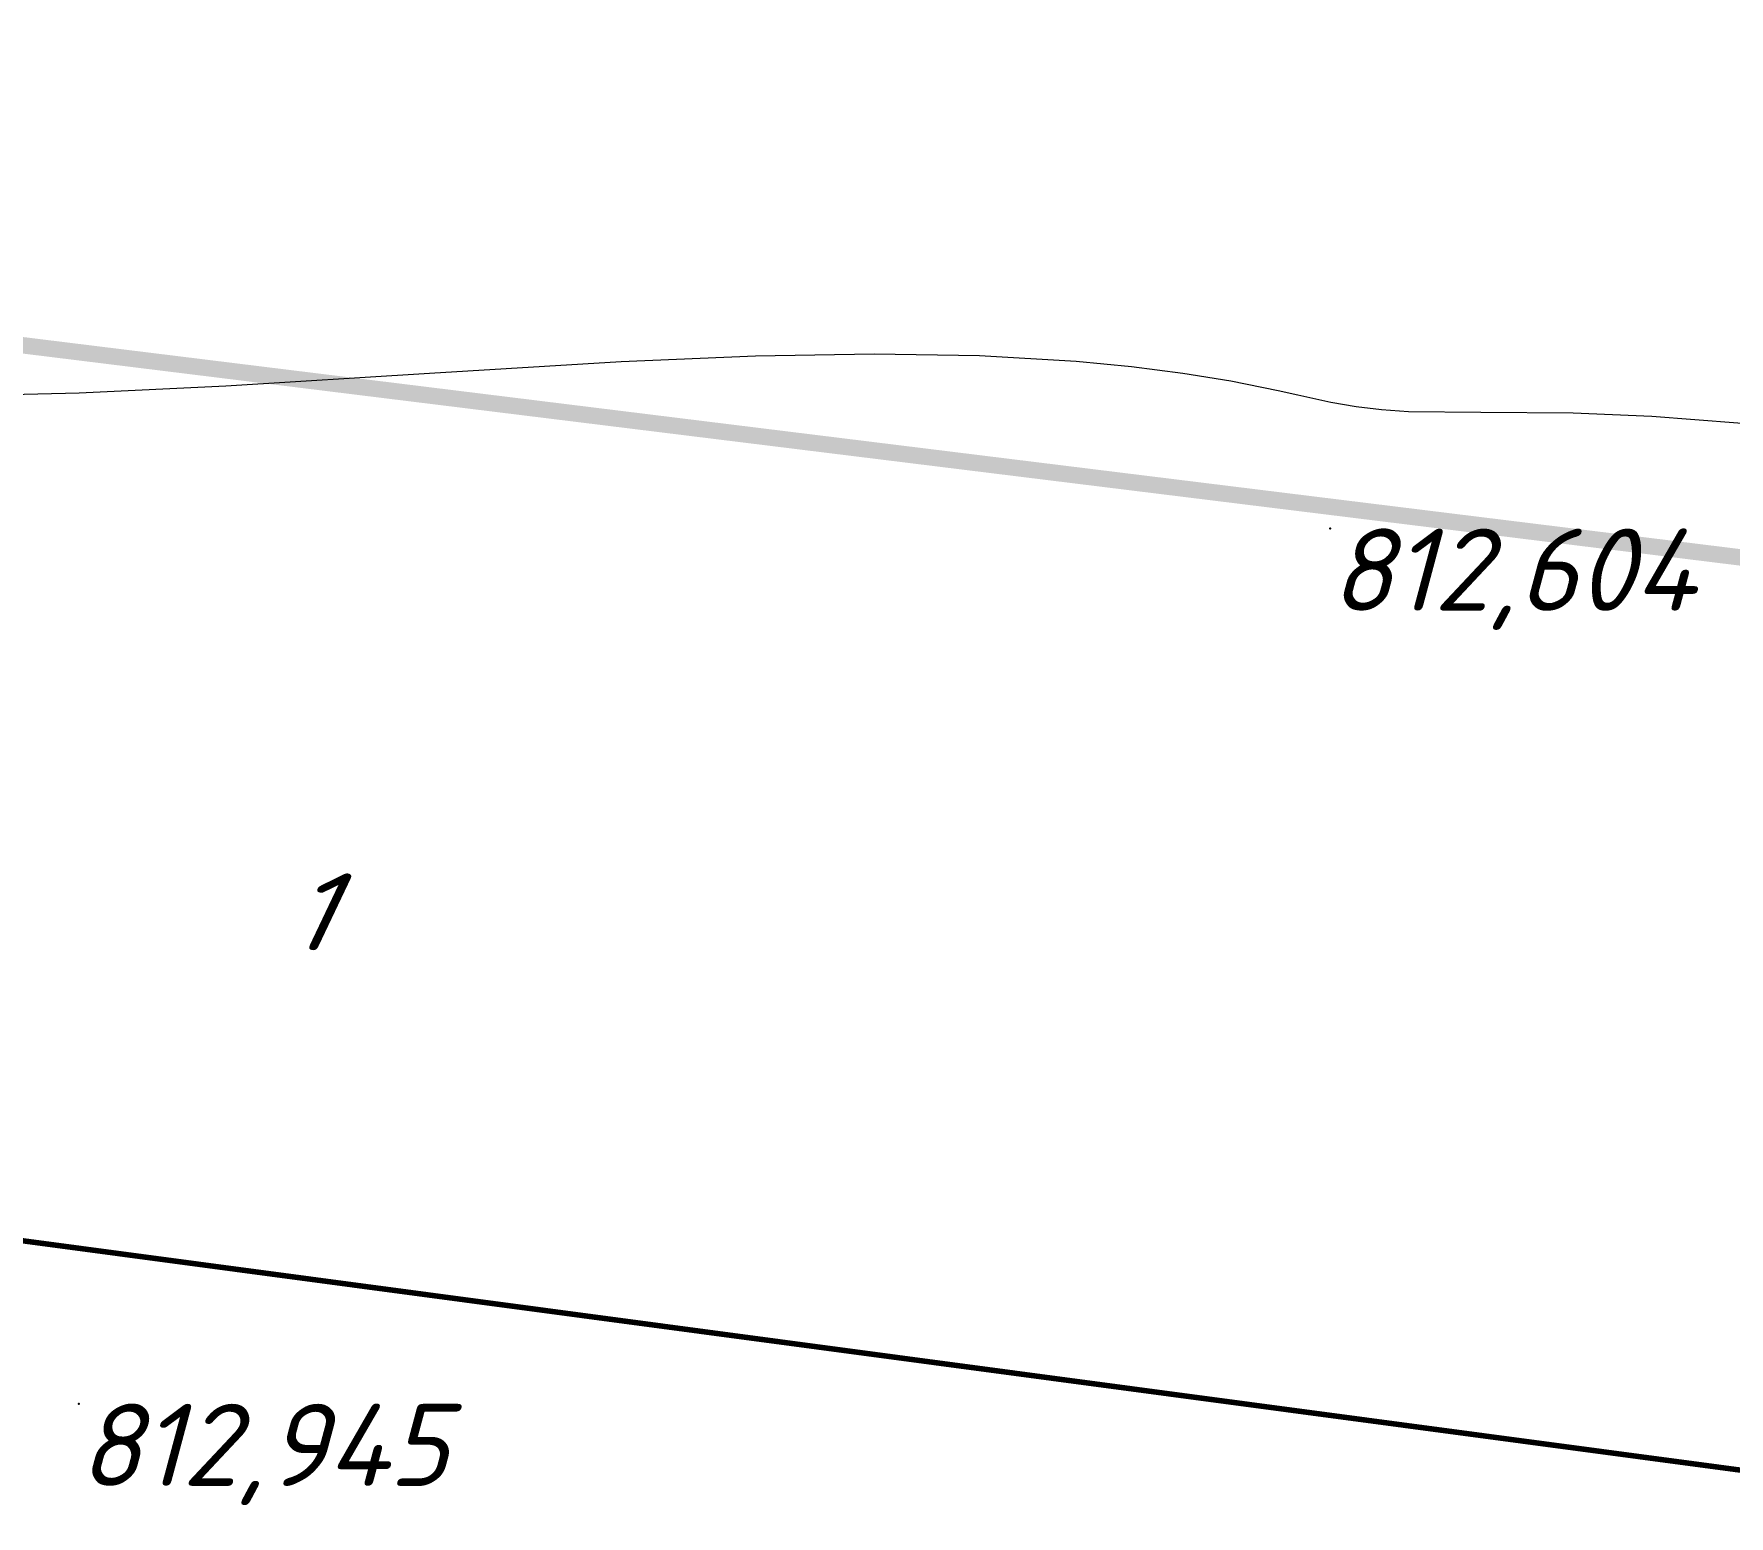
# Model space of a CAD drawing. Header units: metres. Extents: x 629572 to 645168, y 4785785 to 4790166.
# Drawn here: x 635533.8 to 635564.75, y 4788011.98 to 4788039.04 of the extents above; entities that cross this region are included whole.
import ezdxf

# ---------------------------------------------------------------- set-up
doc = ezdxf.new("R2010")
doc.units = ezdxf.units.M
doc.linetypes.add('Сплошная', pattern=[0])
doc.linetypes.add('Сплошная_0_50', pattern=[0])
for name, color, linetype in [('Горизонтали', 7, 'CONTINUOUS'), ('каб.TNS+', 7, 'CONTINUOUS'), ('красная линия', 7, 'CONTINUOUS'), ('Нурсултан', 7, 'CONTINUOUS')]:
    doc.layers.add(name, color=color, linetype=linetype)
doc.styles.add('ISOCPEUR', font='isocpeui.ttf')
doc.styles.get("Standard").update_dxf_attribs({"font": 'isocpeui.ttf'})
doc.linetypes.add('TELEFON', pattern='A,8,["o",Standard,S=1,R=0,X=-4.33,Y=-0.34],-2', length=10)

msp = doc.modelspace()

# ---------------------------------------------------------------- linework, layer by layer
at = {"layer": 'Горизонтали', "color": 34, "linetype": 'Сплошная', "lineweight": 0, "true_color": 0xa55200, "elevation": 812.5, "flags": 128}
msp.add_lwpolyline([(635644.425, 4788028.91), (635644.203, 4788028.581), (635644.024, 4788028.329), (635643.851, 4788028.124), (635643.659, 4788027.937), (635643.45, 4788027.77), (635643.219, 4788027.622), (635642.97, 4788027.494), (635642.701, 4788027.386), (635642.414, 4788027.298), (635642.018, 4788027.215), (635641.559, 4788027.155), (635641.02, 4788027.117), (635640.377, 4788027.099), (635638.719, 4788027.117), (635635.767, 4788027.218), (635635.574, 4788027.225), (635632.199, 4788027.351), (635622.233, 4788027.73), (635622.052, 4788027.737), (635620.632, 4788027.789), (635619.762, 4788027.8), (635619.071, 4788027.773), (635618.501, 4788027.705), (635617.974, 4788027.582), (635617.472, 4788027.396), (635616.954, 4788027.131), (635616.363, 4788026.76), (635615.296, 4788025.998), (635614.216, 4788025.22), (635613.363, 4788024.645), (635612.552, 4788024.147), (635611.779, 4788023.727), (635611.009, 4788023.367), (635610.258, 4788023.077), (635609.521, 4788022.857), (635608.798, 4788022.704), (635608.03, 4788022.613), (635607.216, 4788022.586), (635606.349, 4788022.621), (635605.419, 4788022.721), (635604.448, 4788022.879), (635603.377, 4788023.103), (635602.186, 4788023.394), (635600.56, 4788023.829), (635598.608, 4788024.347), (635597.286, 4788024.658), (635595.873, 4788024.949), (635594.349, 4788025.229), (635592.345, 4788025.563), (635589.583, 4788026.039), (635588.179, 4788026.33), (635586.728, 4788026.677), (635585.184, 4788027.087), (635583.094, 4788027.682), (635582.437, 4788027.871), (635578.044, 4788029.115), (635575.334, 4788029.879), (635574.825, 4788030.024), (635573.201, 4788030.481), (635572.048, 4788030.783), (635570.957, 4788031.037), (635569.865, 4788031.256), (635568.309, 4788031.516), (635566.612, 4788031.746), (635564.909, 4788031.929), (635563.338, 4788032.05), (635561.9, 4788032.109), (635560.218, 4788032.123), (635558.895, 4788032.139), (635558.404, 4788032.171), (635557.94, 4788032.227), (635557.481, 4788032.308), (635556.873, 4788032.44), (635556.515, 4788032.521), (635555.65, 4788032.695), (635554.779, 4788032.837), (635553.841, 4788032.955), (635552.827, 4788033.052), (635551.063, 4788033.156), (635549.143, 4788033.19), (635546.973, 4788033.155), (635544.523, 4788033.051), (635541.024, 4788032.835), (635537.309, 4788032.604), (635534.63, 4788032.476), (635532.361, 4788032.422), (635530.484, 4788032.444), (635529.383, 4788032.503), (635528.339, 4788032.598), (635527.35, 4788032.732), (635526.407, 4788032.904), (635525.527, 4788033.11), (635524.666, 4788033.359), (635523.809, 4788033.652), (635522.786, 4788034.048), (635521.345, 4788034.646), (635520.814, 4788034.891), (635520.341, 4788035.132), (635519.889, 4788035.387), (635519.466, 4788035.655), (635519.062, 4788035.942), (635518.671, 4788036.251), (635518.105, 4788036.753), (635517.332, 4788037.5), (635516.542, 4788038.262), (635515.967, 4788038.77), (635515.449, 4788039.162), (635514.978, 4788039.442), (635514.558, 4788039.619), (635514.098, 4788039.744), (635513.571, 4788039.828), (635512.792, 4788039.9), (635512.011, 4788039.969), (635511.373, 4788040.045), (635510.743, 4788040.145), (635510.113, 4788040.271), (635509.13, 4788040.513), (635507.95, 4788040.85), (635506.561, 4788041.284), (635504.633, 4788041.918), (635502.82, 4788042.513), (635501.666, 4788042.867), (635500.78, 4788043.101), (635500.002, 4788043.263), (635499.32, 4788043.358), (635498.58, 4788043.405), (635497.941, 4788043.446), (635497.427, 4788043.522), (635496.824, 4788043.647), (635496.143, 4788043.82), (635495.329, 4788044.054), (635494.925, 4788044.174), (635494.803, 4788044.211), (635494.776, 4788044.218), (635494.755, 4788044.225)], dxfattribs=at)
at = {"layer": 'каб.TNS+', "color": 3, "linetype": 'TELEFON', "lineweight": 13, "true_color": 0x00e600, "const_width": 0.1, "flags": 128}
msp.add_lwpolyline([(633230.144, 4788389.592), (633344.729, 4788403.854), (633409.357, 4788391.818), (633420.009, 4788387.98), (633437.054, 4788383.297), (633526.334, 4788366.901), (633634.565, 4788348.248), (633710.126, 4788332.171), (634104.681, 4788238.498), (634261.231, 4788230.403), (634311.884, 4788200.571), (634417.542, 4788151.457), (634579.568, 4788156.544), (634633.9, 4788158.034), (634644.582, 4788158.401), (634694.097, 4788152.282), (634733.066, 4788146.767), (634775.286, 4788140.461), (634799.265, 4788136.502), (635093.223, 4788078.935), (635226.392, 4788062.853), (635399.922, 4788029.549), (635484.356, 4788023.579), (635569.309, 4788012.235), (635621.709, 4788004.851), (635666.94, 4787992.952), (635740.027, 4787980.176), (635779.914, 4787970.332), (635826.581, 4787957.347), (635853.488, 4787947.661), (635872.702, 4787940.068), (635991.537, 4787886.465), (636187.111, 4787806.711), (636209.235, 4787765.084), (636377.357, 4787726.52), (636432.925, 4787741.365), (636490.651, 4787769.031), (636568.713, 4787804.041), (636646.25, 4787818.683), (636712.558, 4787826.654), (636770.215, 4787836.87), (636964.065, 4787865.88), (637090.976, 4787866.86), (637407.809, 4787914.614), (637650.17, 4787988.245), (637701.732, 4787996.925), (637736.588, 4788004.318), (637781.106, 4788015.857), (637823.812, 4788025.287), (637840.147, 4788027.841), (637887.457, 4788037.971), (637924.534, 4788044.77), (637950.054, 4788039.488), (637995.293, 4788042.79), (638160.082, 4788128.557), (638321.49, 4788202.495), (638407.595, 4788245.637), (638451.902, 4788258.85), (638484.142, 4788264.993), (638492.947, 4788261.65)], dxfattribs=at)
at = {"layer": 'красная линия', "color": 1, "linetype": 'Сплошная_0_50', "lineweight": 0, "true_color": 0xff0000, "const_width": 0.3, "elevation": 794.579, "flags": 128}
msp.add_lwpolyline([(638296.339, 4788198.909), (638103.255, 4788134.099), (638030.756, 4788102.493), (637983.947, 4788080.116), (637893.354, 4788049.904), (637690.338, 4788020.194), (637663.155, 4788017.698), (637467.854, 4787982.717), (637310.239, 4787942.204), (637302.844, 4787924.889), (637211.441, 4787927.798), (637147.445, 4787923.296), (637147.95, 4787883.694), (637128.641, 4787879.291), (637126.757, 4787875.301), (637101.252, 4787874.694), (637098.844, 4787921.296), (637052.345, 4787895.69), (636885.644, 4787862.106), (636698.153, 4787824.711), (636569.556, 4787804.096), (636487.057, 4787822.414), (636337.652, 4787863.103), (636218.749, 4787882.701), (636114.954, 4787904.611), (636060.438, 4787945.416), (636003.44, 4787939.891), (635982.851, 4787966.71), (635855.56, 4787987.012), (635748.647, 4787992.193), (635721.937, 4788010.091), (635412.649, 4788048.289), (635320.137, 4788059.506)], dxfattribs=at)
at = {"layer": 'Нурсултан', "color": 7}
for p in [(635557.468, 4788030.004, 25.927), (635534.621, 4788014.027, 26.268)]:
    msp.add_point(p, dxfattribs=at)

# ---------------------------------------------------------------- texts
at = {"layer": 'Нурсултан', "color": 251, "char_height": 1.5, "attachment_point": 1, "style": 'ISOCPEUR'}
for s, insert in [('812,604', (635557.468, 4788030.004, 25.927)), ('812,945', (635534.621, 4788014.027, 26.268))]:
    msp.add_mtext(s, dxfattribs=dict(at, insert=insert))
at = {"layer": 'Нурсултан', "color": 251, "insert": (635538.428, 4788022.388, -786.677), "char_height": 1.5, "attachment_point": 7, "rotation": 349.5666, "style": 'ISOCPEUR'}
msp.add_mtext('1', dxfattribs=at)

doc.saveas('drawing.dxf')
